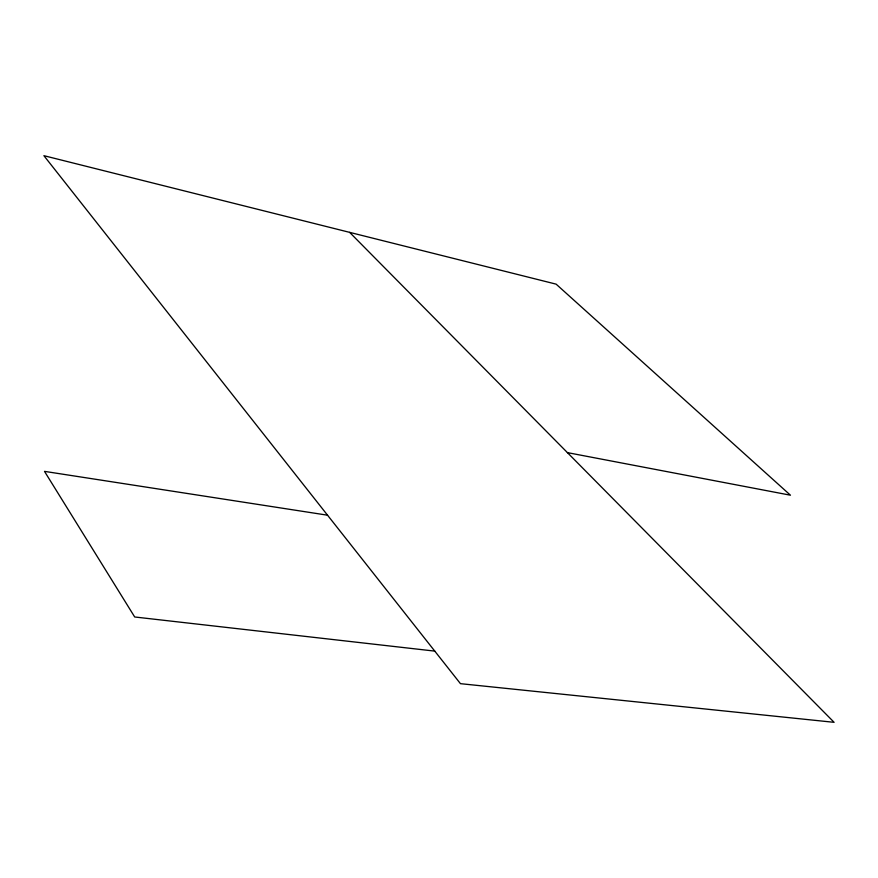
<?xml version="1.0" encoding="UTF-8"?>
<svg xmlns="http://www.w3.org/2000/svg" width="878" height="878" viewBox="0 0 878 878"><rect width="100%" height="100%" fill="white"/><g stroke="black" fill="none" stroke-linecap="round" stroke-linejoin="round"><path stroke-width="1.32" d="M434.775 651.114L134.696 616.982L44.493 471.365L327.549 515.199M567.418 452.62L790.452 495.203L556.114 284.143L43.9 155.68L460.456 683.666L834.1 722.32L349.62 232.352"/></g></svg>
